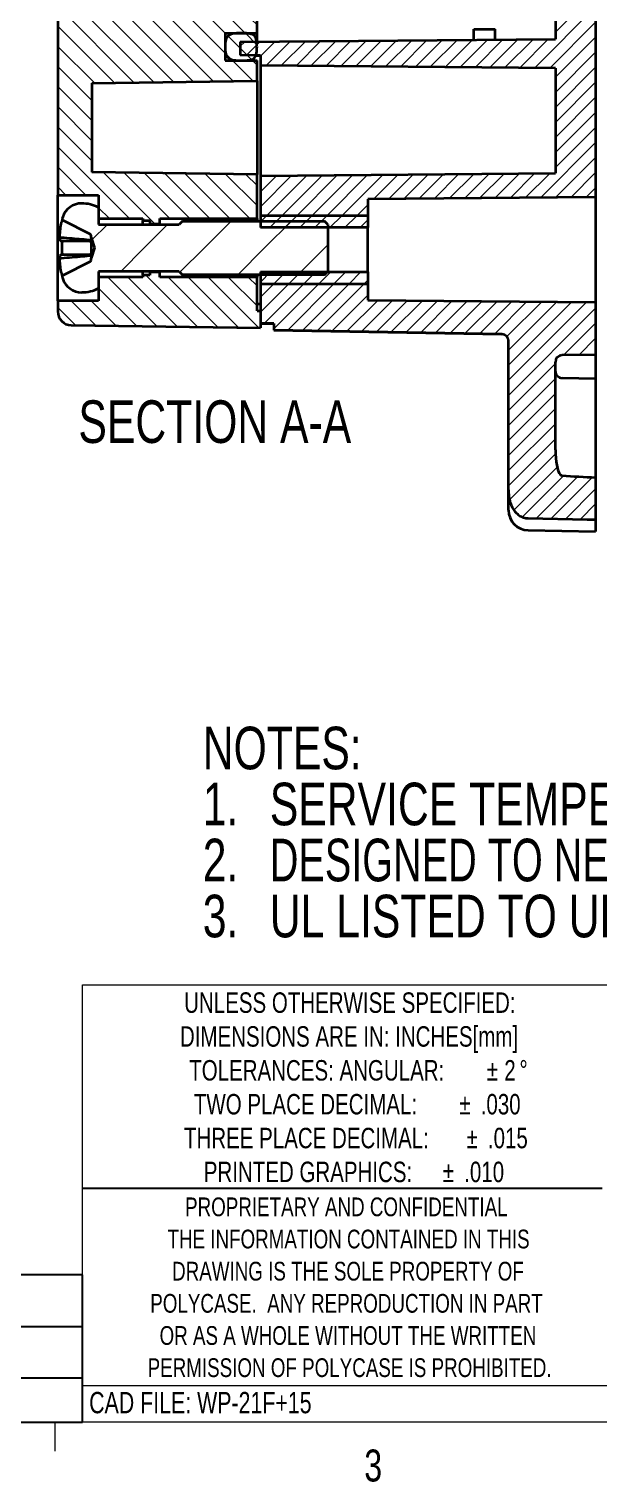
# Model space of a CAD drawing. Header units: inches. Extents: x 0.4 to 16.6, y 0.2 to 10.8.
# Drawn here: x 10.394 to 12.068, y 0.217 to 4.48 of the extents above; entities that cross this region are included whole.
import ezdxf

# ---------------------------------------------------------------- set-up
doc = ezdxf.new("R2010")
doc.units = ezdxf.units.IN
doc.header["$MEASUREMENT"] = 0
doc.layers.add('SLD-0', color=7, linetype='Continuous')
doc.styles.add('SLDTEXTSTYLE1', font='TXT', dxfattribs={"width": 0.75})
doc.styles.add('SLDTEXTSTYLE2', font='TXT', dxfattribs={"width": 0.6875})
doc.styles.add('SLDTEXTSTYLE3', font='TXT', dxfattribs={"width": 0.695946})

# ---------------------------------------------------------------- blocks, each defined once
blk = doc.blocks.new('SW_NOTE_1')
at = {"layer": 'SLD-0', "color": 0, "char_height": 0.125, "attachment_point": 1}
for s, insert, style in [('NOTES:', (0, 0.1611), 'SLDTEXTSTYLE1'), ('1.', (0, -0.0032), 'SLDTEXTSTYLE1'), ('SERVICE TEMPERATURE RANGE:  -40', (0.1969, -0.0032), 'SLDTEXTSTYLE1'), ('%%d', (3.0003, -0.0032), 'SLDTEXTSTYLE1'), ('C TO 120', (3.0797, -0.0032), 'SLDTEXTSTYLE2'), ('%%d', (3.8004, -0.0032), 'SLDTEXTSTYLE1'), ('C', (3.8797, -0.0032), 'SLDTEXTSTYLE1'), ('2.', (0, -0.1676), 'SLDTEXTSTYLE1'), ('DESIGNED TO NEMA 1, 2, 4, 4X, 12, 13.', (0.1969, -0.1676), 'SLDTEXTSTYLE3'), ('3.', (0, -0.332), 'SLDTEXTSTYLE1'), ('UL LISTED TO UL508-4X SPECIFICATIONS (UL FILE #E194432).', (0.1969, -0.332), 'SLDTEXTSTYLE1')]:
    blk.add_mtext(s, dxfattribs=dict(at, insert=insert, style=style))
blk = doc.blocks.new('SW_NOTE_2')
at = {"color": 0, "linetype": 'Continuous', "lineweight": 0, "char_height": 0.06, "attachment_point": 2, "style": 'SLDTEXTSTYLE1'}
for s, insert in [('UNLESS OTHERWISE SPECIFIED:', (0.5672, 0.0773)), ('DIMENSIONS ARE IN: INCHES[mm]', (0.5648, -0.022)), ('TOLERANCES: ANGULAR:', (0.47, -0.1214)), ('2', (1.0375, -0.1214)), ('%%d', (1.0774, -0.1214)), ('%%p', (0.9859, -0.1214)), ('TWO PLACE DECIMAL:', (0.4369, -0.2208)), ('%%p', (0.9051, -0.2208)), ('.030', (1.0101, -0.2208)), ('THREE PLACE DECIMAL:', (0.4396, -0.3201)), ('%%p', (0.9263, -0.3201)), ('.015', (1.0312, -0.3201)), ('PRINTED GRAPHICS:', (0.4443, -0.4195)), ('.010', (0.9616, -0.4195)), ('%%p', (0.8567, -0.4195))]:
    blk.add_mtext(s, dxfattribs=dict(at, insert=insert))
blk = doc.blocks.new('SW_NOTE_3')
at = {"color": 0, "linetype": 'Continuous', "lineweight": 0, "char_height": 0.055, "attachment_point": 2, "style": 'SLDTEXTSTYLE1'}
for s, insert in [('PROPRIETARY AND CONFIDENTIAL', (0.5827, 0.0709)), ('THE INFORMATION CONTAINED IN THIS', (0.5892, -0.0235)), ('DRAWING IS THE SOLE PROPERTY OF', (0.5875, -0.1178)), ('POLYCASE.  ANY REPRODUCTION IN PART', (0.5832, -0.2122)), ('OR AS A WHOLE WITHOUT THE WRITTEN', (0.5874, -0.3066)), ('PERMISSION OF POLYCASE IS PROHIBITED.', (0.5923, -0.401))]:
    blk.add_mtext(s, dxfattribs=dict(at, insert=insert))
blk = doc.blocks.new('SW_TABLEANNOTATION_1')
at = {"layer": 'SLD-0', "color": 0}
for p, q in [((4.4719, 0), (0, 0)), ((4.4719, -0.4319), (4.4719, 0)), ((0, -0.1511), (4.4719, -0.1511)), ((0, -0.3023), (4.4719, -0.3023)), ((0, -0.4319), (4.4719, -0.4319))]:
    blk.add_line(p, q, dxfattribs=at)

msp = doc.modelspace()

# ---------------------------------------------------------------- hatches: boundary and pattern name
at = {"linetype": 'Continuous', "lineweight": 18}
h = msp.add_hatch(dxfattribs=at)
h.set_pattern_fill('ANSI31', scale=0.333333, angle=90, style=0)
h.paths.add_polyline_path([(10.5788, 4.321), (11.0638, 4.3281), (11.0638, 4.3881), (10.9698, 4.3881), (10.9698, 4.4681), (11.0638, 4.4681), (11.0638, 4.5081), (10.5788, 4.5153), (10.5788, 4.6661), (10.4788, 4.6661), (10.4788, 3.9931), (10.5988, 3.9931), (10.5988, 3.9241), (10.7288, 3.9241), (10.7288, 3.9181), (10.7488, 3.9181), (10.7488, 3.9091), (10.7788, 3.9091), (10.7788, 3.9241), (11.0638, 3.9241), (11.0638, 4.0531), (10.5788, 4.0603)], flags=0)
h = msp.add_hatch(dxfattribs=at)
h.set_pattern_fill('ANSI31', scale=0.25, style=0)
edge = h.paths.add_edge_path(flags=0)
edge.add_line((12.0581, 3.9866), (12.0581, 4.6661))
edge.add_line((12.0581, 4.6661), (11.9401, 4.6661))
edge.add_line((11.9401, 4.6661), (11.9401, 4.4506))
edge.add_spline(control_points=[(11.9401, 4.4506), (11.9306, 4.4505), (11.921, 4.4504), (11.9114, 4.4503), (11.8379, 4.4497), (11.7644, 4.449), (11.6908, 4.4484), (11.4655, 4.4464), (11.2401, 4.4445), (11.0147, 4.4425)], knot_values=[0.027284, 0.027284, 0.027284, 0.027284, 0.028014, 0.028014, 0.028014, 0.033617, 0.033617, 0.033617, 0.050791, 0.050791, 0.050791, 0.050791], weights=[1, 1, 1, 1, 1, 1, 1, 1, 1, 1], degree=3, periodic=0)
edge.add_line((11.0147, 4.4425), (11.0147, 4.4035))
edge.add_spline(control_points=[(11.0147, 4.4035), (11.0245, 4.4034), (11.0343, 4.4034), (11.0441, 4.4033), (11.054, 4.4032), (11.0639, 4.4031), (11.0738, 4.403)], knot_values=[0.007787, 0.007787, 0.007787, 0.007787, 0.008533, 0.008533, 0.008533, 0.009287, 0.009287, 0.009287, 0.009287], weights=[1, 1, 1, 1, 1, 1, 1], degree=3, periodic=0)
edge.add_line((11.0738, 4.403), (11.0738, 4.3734))
edge.add_spline(control_points=[(11.0738, 4.3734), (11.2153, 4.3721), (11.3569, 4.3709), (11.4984, 4.3696), (11.6275, 4.3685), (11.7566, 4.3674), (11.8856, 4.3663), (11.9038, 4.3661), (11.922, 4.366), (11.9401, 4.3658)], knot_values=[0.029315, 0.029315, 0.029315, 0.029315, 0.040101, 0.040101, 0.040101, 0.049937, 0.049937, 0.049937, 0.051321, 0.051321, 0.051321, 0.051321], weights=[1, 1, 1, 1, 1, 1, 1, 1, 1, 1], degree=3, periodic=0)
edge.add_line((11.9401, 4.3658), (11.9401, 4.0569))
edge.add_spline(control_points=[(11.9401, 4.0569), (11.9039, 4.0566), (11.8677, 4.0563), (11.8315, 4.056), (11.5789, 4.0538), (11.3264, 4.0516), (11.0738, 4.0494)], knot_values=[0.048625, 0.048625, 0.048625, 0.048625, 0.051385, 0.051385, 0.051385, 0.070631, 0.070631, 0.070631, 0.070631], weights=[1, 1, 1, 1, 1, 1, 1], degree=3, periodic=0)
edge.add_line((11.0738, 4.0494), (11.0738, 3.9326))
edge.add_line((11.0738, 3.9326), (11.3888, 3.9326))
edge.add_line((11.3888, 3.9326), (11.3888, 3.9807))
edge.add_spline(control_points=[(11.3888, 3.9807), (11.4962, 3.9817), (11.6036, 3.9826), (11.7111, 3.9835), (11.8126, 3.9844), (11.9141, 3.9853), (12.0157, 3.9862), (12.0298, 3.9863), (12.044, 3.9864), (12.0581, 3.9866)], knot_values=[0.02444, 0.02444, 0.02444, 0.02444, 0.032627, 0.032627, 0.032627, 0.040364, 0.040364, 0.040364, 0.041443, 0.041443, 0.041443, 0.041443], weights=[1, 1, 1, 1, 1, 1, 1, 1, 1, 1], degree=3, periodic=0)
h = msp.add_hatch(dxfattribs=at)
h.set_pattern_fill('ANSI31', scale=0.333333, angle=90, style=0)
edge = h.paths.add_edge_path(flags=0)
edge.add_spline(control_points=[(10.9698, 4.4281), (10.9698, 4.3971), (10.9801, 4.3879), (11.0535, 4.3882), (11.0638, 4.3937), (11.0638, 4.4281)], knot_values=[0, 0, 0, 0, 0.45, 0.55, 1, 1, 1, 1], weights=[1, 1, 1, 1, 1, 1], degree=3, periodic=0)
edge.add_spline(control_points=[(11.0638, 4.4281), (11.0638, 4.4626), (11.0535, 4.468), (10.9801, 4.4684), (10.9698, 4.4592), (10.9698, 4.4281)], knot_values=[0, 0, 0, 0, 0.45, 0.55, 1, 1, 1, 1], weights=[1, 1, 1, 1, 1, 1], degree=3, periodic=0)
h = msp.add_hatch(dxfattribs=at)
h.set_pattern_fill('ANSI31', style=0)
edge = h.paths.add_edge_path(flags=0)
edge.add_line((10.5767, 3.8738), (10.5767, 3.8681))
edge.add_line((10.5767, 3.8681), (10.5865, 3.8381))
edge.add_line((10.5865, 3.8381), (11.272, 3.8381))
edge.add_line((11.272, 3.8381), (11.272, 3.907))
edge.add_line((11.272, 3.907), (11.2622, 3.9169))
edge.add_line((11.2622, 3.9169), (10.8448, 3.9169))
edge.add_line((10.8448, 3.9169), (10.835, 3.907))
edge.add_line((10.835, 3.907), (10.5988, 3.907))
edge.add_line((10.5988, 3.907), (10.5988, 3.9568))
edge.add_arc((10.549, 3.858), 0.1106, 63.285, 90)
edge.add_arc((10.549, 3.9096), 0.0591, 90, 160.9738)
edge.add_arc((10.6421, 3.8775), 0.1575, 160.9738, 162.8406)
edge.add_arc((10.4964, 3.9225), 0.005, 162.8406, 243.5035)
edge.add_line((10.4942, 3.918), (10.574, 3.8782))
edge.add_arc((10.5717, 3.8738), 0.005, 0, 63.5035, ccw=False)
h = msp.add_hatch(dxfattribs=at)
h.set_pattern_fill('ANSI31', scale=0.25, style=0)
h.paths.add_polyline_path([(11.3888, 3.8975), (11.3888, 3.9326), (11.0738, 3.9326), (11.0738, 3.8975)], flags=0)
h = msp.add_hatch(dxfattribs=at)
h.set_pattern_fill('ANSI31', style=0)
edge = h.paths.add_edge_path(flags=0)
edge.add_line((11.272, 3.8381), (10.5865, 3.8381))
edge.add_line((10.5865, 3.8381), (10.5767, 3.8081))
edge.add_line((10.5767, 3.8081), (10.5767, 3.8025))
edge.add_arc((10.5717, 3.8025), 0.005, 296.4965, 360, ccw=False)
edge.add_line((10.574, 3.798), (10.4942, 3.7582))
edge.add_arc((10.4964, 3.7538), 0.005, 116.4965, 197.1594)
edge.add_arc((10.6421, 3.7988), 0.1575, 197.1594, 199.0262)
edge.add_arc((10.549, 3.7667), 0.0591, 199.0262, 270)
edge.add_arc((10.549, 3.8183), 0.1106, 270, 296.715)
edge.add_line((10.5988, 3.7194), (10.5988, 3.7692))
edge.add_line((10.5988, 3.7692), (10.835, 3.7692))
edge.add_line((10.835, 3.7692), (10.8448, 3.7594))
edge.add_line((10.8448, 3.7594), (11.2622, 3.7594))
edge.add_line((11.2622, 3.7594), (11.272, 3.7692))
edge.add_line((11.272, 3.7692), (11.272, 3.8381))
h = msp.add_hatch(dxfattribs=at)
h.set_pattern_fill('ANSI31', scale=0.333333, angle=90, style=0)
edge = h.paths.add_edge_path(flags=0)
edge.add_line((11.0738, 3.6031), (11.0738, 3.6531))
edge.add_line((11.0738, 3.6531), (11.0638, 3.6531))
edge.add_line((11.0638, 3.6531), (11.0638, 3.7521))
edge.add_line((11.0638, 3.7521), (10.7788, 3.7521))
edge.add_line((10.7788, 3.7521), (10.7788, 3.7671))
edge.add_line((10.7788, 3.7671), (10.7488, 3.7671))
edge.add_line((10.7488, 3.7671), (10.7488, 3.7581))
edge.add_line((10.7488, 3.7581), (10.7288, 3.7581))
edge.add_line((10.7288, 3.7581), (10.7288, 3.7521))
edge.add_line((10.7288, 3.7521), (10.5988, 3.7521))
edge.add_line((10.5988, 3.7521), (10.5988, 3.6831))
edge.add_line((10.5988, 3.6831), (10.4788, 3.6831))
edge.add_line((10.4788, 3.6831), (10.4788, 3.6513))
edge.add_arc((10.5188, 3.6513), 0.04, 180, 269.156)
edge.add_line((10.5182, 3.6113), (11.0738, 3.6031))
h = msp.add_hatch(dxfattribs=at)
h.set_pattern_fill('ANSI31', scale=0.25, style=0)
h.paths.add_polyline_path([(11.0738, 3.7676), (11.0738, 3.7326), (11.3888, 3.7326), (11.3888, 3.7676)], flags=0)
h = msp.add_hatch(dxfattribs=at)
h.set_pattern_fill('ANSI31', scale=0.25, style=0)
edge = h.paths.add_edge_path(flags=0)
edge.add_line((11.9594, 3.5228), (12.0581, 3.5245))
edge.add_line((12.0581, 3.5245), (12.0581, 3.6786))
edge.add_spline(control_points=[(12.0581, 3.6786), (12.0441, 3.6787), (12.03, 3.6788), (12.016, 3.6789), (11.9438, 3.6796), (11.8716, 3.6802), (11.7994, 3.6808), (11.6625, 3.682), (11.5257, 3.6832), (11.3888, 3.6844)], knot_values=[0.039596, 0.039596, 0.039596, 0.039596, 0.040667, 0.040667, 0.040667, 0.046168, 0.046168, 0.046168, 0.056599, 0.056599, 0.056599, 0.056599], weights=[1, 1, 1, 1, 1, 1, 1, 1, 1, 1], degree=3, periodic=0)
edge.add_line((11.3888, 3.6844), (11.3888, 3.7326))
edge.add_line((11.3888, 3.7326), (11.0738, 3.7326))
edge.add_line((11.0738, 3.7326), (11.0738, 3.616))
edge.add_line((11.0738, 3.616), (11.1131, 3.616))
edge.add_line((11.1131, 3.616), (11.1131, 3.5964))
edge.add_spline(control_points=[(11.1131, 3.5964), (11.2031, 3.5948), (11.293, 3.5932), (11.383, 3.5916), (11.4896, 3.5898), (11.5961, 3.5879), (11.7027, 3.5861), (11.7294, 3.5856), (11.7562, 3.5851), (11.7829, 3.5847)], knot_values=[0.044485, 0.044485, 0.044485, 0.044485, 0.05134, 0.05134, 0.05134, 0.059463, 0.059463, 0.059463, 0.0615, 0.0615, 0.0615, 0.0615], weights=[1, 1, 1, 1, 1, 1, 1, 1, 1, 1], degree=3, periodic=0)
edge.add_spline(control_points=[(11.7829, 3.5847), (11.7836, 3.5846), (11.7843, 3.5846), (11.785, 3.5845), (11.7872, 3.5842), (11.7894, 3.5836), (11.7913, 3.5826), (11.7926, 3.582), (11.7938, 3.5812), (11.7948, 3.5804), (11.7966, 3.579), (11.7981, 3.5773), (11.7992, 3.5754), (11.8004, 3.5736), (11.8013, 3.5715), (11.8018, 3.5693), (11.8021, 3.5679), (11.8022, 3.5664), (11.8022, 3.565)], knot_values=[0.00293, 0.00293, 0.00293, 0.00293, 0.002984, 0.002984, 0.002984, 0.003154, 0.003154, 0.003154, 0.003259, 0.003259, 0.003259, 0.003428, 0.003428, 0.003428, 0.003597, 0.003597, 0.003597, 0.003709, 0.003709, 0.003709, 0.003709], weights=[1, 1, 1, 1, 1, 1, 1, 1, 1, 1, 1, 1, 1, 1, 1, 1, 1, 1, 1], degree=3, periodic=0)
edge.add_line((11.8022, 3.565), (11.8022, 3.1279))
edge.add_spline(control_points=[(11.8022, 3.1279), (11.8022, 3.1225), (11.8025, 3.117), (11.803, 3.1116), (11.8043, 3.0998), (11.8073, 3.0878), (11.8127, 3.0772), (11.816, 3.0709), (11.8202, 3.0649), (11.8253, 3.06), (11.8305, 3.0549), (11.8367, 3.0508), (11.8433, 3.0482), (11.8487, 3.0461), (11.8545, 3.0449), (11.8603, 3.0447)], knot_values=[0.01765, 0.01765, 0.01765, 0.01765, 0.018058, 0.018058, 0.018058, 0.018954, 0.018954, 0.018954, 0.019497, 0.019497, 0.019497, 0.020047, 0.020047, 0.020047, 0.020486, 0.020486, 0.020486, 0.020486], weights=[1, 1, 1, 1, 1, 1, 1, 1, 1, 1, 1, 1, 1, 1, 1, 1], degree=3, periodic=0)
edge.add_spline(control_points=[(11.8603, 3.0447), (11.918, 3.0435), (11.9757, 3.0423), (12.0334, 3.041), (12.0416, 3.0409), (12.0499, 3.0407), (12.0581, 3.0405)], knot_values=[0.005409, 0.005409, 0.005409, 0.005409, 0.009807, 0.009807, 0.009807, 0.010436, 0.010436, 0.010436, 0.010436], weights=[1, 1, 1, 1, 1, 1, 1], degree=3, periodic=0)
edge.add_line((12.0581, 3.0405), (12.0581, 3.1641))
edge.add_spline(control_points=[(12.0581, 3.1641), (12.0541, 3.1643), (12.05, 3.1645), (12.046, 3.1648), (12.0171, 3.1663), (11.9882, 3.168), (11.9594, 3.1698)], knot_values=[0.005886, 0.005886, 0.005886, 0.005886, 0.006196, 0.006196, 0.006196, 0.008399, 0.008399, 0.008399, 0.008399], weights=[1, 1, 1, 1, 1, 1, 1], degree=3, periodic=0)
edge.add_spline(control_points=[(11.9594, 3.1698), (11.9588, 3.1698), (11.9583, 3.1699), (11.9578, 3.1701), (11.9569, 3.1704), (11.956, 3.171), (11.9553, 3.1716), (11.9549, 3.172), (11.9545, 3.1723), (11.9541, 3.1727)], knot_values=[0.000001, 0.000001, 0.000001, 0.000001, 0.000042, 0.000042, 0.000042, 0.000118, 0.000118, 0.000118, 0.000158, 0.000158, 0.000158, 0.000158], weights=[1, 1, 1, 1, 1, 1, 1, 1, 1, 1], degree=3, periodic=0)
edge.add_ellipse((11.9597, 3.2457), major_axis=(0, -0.0761), ratio=0.258819, start_angle=270, end_angle=343.5387, ccw=False)
edge.add_line((11.94, 3.2457), (11.94, 3.5031))
edge.add_arc((11.9597, 3.5031), 0.0197, 91, 180, ccw=False)

# ---------------------------------------------------------------- linework, layer by layer
at = {"color": 7, "linetype": 'Continuous', "lineweight": 35}
for p, q in [((10.4788, 4.6661), (10.4788, 3.9931)), ((11.9401, 4.6661), (11.9401, 4.4506)), ((12.0581, 4.6661), (12.0581, 3.9866)), ((11.0638, 4.4681), (11.0638, 4.5081)), ((11.7005, 4.4803), (11.763, 4.4803)), ((11.7005, 4.4803), (11.7005, 4.4803)), ((11.7005, 4.4504), (11.7005, 4.4803)), ((11.763, 4.4803), (11.763, 4.4803)), ((11.763, 4.4509), (11.763, 4.4803)), ((10.9698, 4.4681), (11.0638, 4.4681)), ((10.9698, 4.4681), (10.9698, 4.3881)), ((11.0147, 4.4425), (11.9401, 4.4506)), ((11.0147, 4.4425), (11.0147, 4.4035)), ((11.0638, 4.4448), (11.0638, 4.4681)), ((11.0738, 4.403), (11.0147, 4.4035)), ((11.0147, 4.4035), (11.0147, 4.4035)), ((11.0607, 4.4031), (11.0738, 4.403)), ((11.0738, 4.403), (11.0738, 4.3734)), ((10.9698, 4.3881), (11.0638, 4.3881)), ((11.0638, 4.3281), (11.0638, 4.3881)), ((11.9401, 4.3658), (11.0738, 4.3734)), ((11.9401, 4.3658), (11.0738, 4.3734)), ((11.0738, 4.3734), (11.0738, 4.3734)), ((11.0738, 4.3734), (11.0738, 4.1866)), ((11.9401, 4.3658), (11.9401, 4.0569)), ((10.5788, 4.321), (11.0638, 4.3281)), ((10.5788, 4.321), (10.5788, 4.0603)), ((11.0638, 4.3281), (11.0638, 4.1931)), ((11.0638, 4.1931), (11.0638, 4.0531)), ((11.0738, 4.1866), (11.0738, 4.0494)), ((11.0638, 4.0531), (10.5788, 4.0603)), ((11.0638, 3.9241), (11.0638, 4.0531)), ((11.0738, 4.0494), (11.9401, 4.0569)), ((11.0738, 4.0494), (11.0738, 3.9326)), ((10.4788, 3.9931), (10.5988, 3.9931)), ((10.4788, 3.6831), (10.4788, 3.9931)), ((10.5988, 3.9931), (10.5988, 3.9241)), ((12.0581, 3.9866), (11.3888, 3.9807)), ((11.3888, 3.9807), (11.3888, 3.9326)), ((12.0581, 3.9866), (12.0581, 3.6786)), ((10.5988, 3.9568), (10.5988, 3.907)), ((10.5988, 3.9241), (10.7288, 3.9241)), ((10.7288, 3.9241), (10.7288, 3.9181)), ((10.7788, 3.9241), (11.0638, 3.9241)), ((10.7788, 3.9091), (10.7788, 3.9241)), ((11.0638, 3.9241), (11.0638, 3.9169)), ((11.0738, 3.9326), (11.0738, 3.8975)), ((11.3888, 3.9326), (11.0738, 3.9326)), ((11.3888, 3.9326), (11.3888, 3.8975)), ((10.574, 3.8782), (10.4942, 3.918)), ((10.5988, 3.907), (10.835, 3.907)), ((10.7288, 3.9181), (10.7488, 3.9181)), ((10.7288, 3.907), (10.7288, 3.9181)), ((10.7488, 3.9181), (10.7488, 3.9091)), ((10.7488, 3.9091), (10.7788, 3.9091)), ((10.7488, 3.907), (10.7488, 3.9091)), ((10.7788, 3.907), (10.7788, 3.9091)), ((10.8448, 3.9169), (10.835, 3.907)), ((10.8448, 3.9169), (11.2622, 3.9169)), ((11.3888, 3.8975), (11.0738, 3.8975)), ((11.272, 3.907), (11.2622, 3.9169)), ((11.272, 3.907), (11.272, 3.8381)), ((11.3888, 3.7676), (11.3888, 3.8975)), ((10.4846, 3.8644), (10.4846, 3.8683)), ((10.4846, 3.8644), (10.4846, 3.8634)), ((10.5767, 3.8681), (10.5767, 3.8738)), ((10.5767, 3.8681), (10.5767, 3.8603)), ((10.5767, 3.8681), (10.5865, 3.8381)), ((10.5767, 3.8603), (10.5767, 3.8584)), ((10.5767, 3.8584), (10.5767, 3.8179)), ((10.5865, 3.8381), (10.5767, 3.8081)), ((11.272, 3.8381), (11.272, 3.7692)), ((10.4846, 3.8129), (10.4846, 3.8119)), ((10.4846, 3.8079), (10.4846, 3.8119)), ((10.4942, 3.7582), (10.574, 3.798)), ((10.5767, 3.8179), (10.5767, 3.816)), ((10.5767, 3.816), (10.5767, 3.8081)), ((10.5767, 3.8025), (10.5767, 3.8081)), ((10.835, 3.7692), (10.5988, 3.7692)), ((10.5988, 3.7692), (10.5988, 3.7194)), ((10.5988, 3.7521), (10.5988, 3.6831)), ((10.7288, 3.7521), (10.5988, 3.7521)), ((10.7288, 3.7581), (10.7288, 3.7692)), ((10.7288, 3.7581), (10.7288, 3.7521)), ((10.7488, 3.7581), (10.7288, 3.7581)), ((10.7488, 3.7671), (10.7488, 3.7692)), ((10.7488, 3.7671), (10.7488, 3.7581)), ((10.7788, 3.7671), (10.7488, 3.7671)), ((10.7788, 3.7671), (10.7788, 3.7692)), ((10.7788, 3.7521), (10.7788, 3.7671)), ((11.0638, 3.7521), (10.7788, 3.7521)), ((10.835, 3.7692), (10.8448, 3.7594)), ((11.2622, 3.7594), (10.8448, 3.7594)), ((11.0638, 3.7594), (11.0638, 3.7521)), ((11.0638, 3.6531), (11.0638, 3.7521)), ((11.0738, 3.7676), (11.3888, 3.7676)), ((11.0738, 3.7676), (11.0738, 3.7326)), ((11.2622, 3.7594), (11.272, 3.7692)), ((11.3888, 3.7676), (11.3888, 3.7326)), ((11.0738, 3.7326), (11.3888, 3.7326)), ((11.0738, 3.7326), (11.0738, 3.616)), ((11.3888, 3.7326), (11.3888, 3.6844)), ((10.4788, 3.6831), (10.4788, 3.6513)), ((10.5988, 3.6831), (10.4788, 3.6831)), ((11.0638, 3.6741), (11.0738, 3.674)), ((11.3888, 3.6844), (12.0581, 3.6786)), ((12.0581, 3.6786), (12.0581, 3.5245)), ((11.0638, 3.6531), (11.0738, 3.6531)), ((11.0738, 3.6531), (11.0738, 3.6031)), ((10.5182, 3.6113), (11.0738, 3.6031)), ((11.1131, 3.616), (11.0738, 3.616)), ((11.0738, 3.616), (11.1131, 3.616)), ((11.0738, 3.616), (11.0738, 3.616)), ((11.1131, 3.616), (11.1131, 3.5964)), ((11.1131, 3.5964), (11.7829, 3.5847)), ((11.7829, 3.5847), (11.1131, 3.5964)), ((11.1131, 3.5964), (11.1131, 3.5964)), ((11.8022, 3.1279), (11.8022, 3.565)), ((11.94, 3.2457), (11.94, 3.5031)), ((12.0581, 3.5245), (11.9594, 3.5228)), ((12.0581, 3.4541), (11.9594, 3.4559)), ((12.0581, 3.4886), (12.0581, 3.4541)), ((12.0581, 3.4541), (12.0581, 3.1638)), ((12.0581, 3.1641), (12.0581, 3.0405)), ((11.8022, 3.0683), (11.8022, 3.1279)), ((12.0581, 3.0405), (12.0581, 3.0058)), ((11.8603, 3.0093), (12.0581, 3.0058))]:
    msp.add_line(p, q, dxfattribs=at)
at = {"color": 7, "linetype": 'Continuous', "lineweight": 18}
for p, q in [((10.5516, 0.3921), (10.5516, 1.6753)), ((10.5516, 1.6753), (16.3763, 1.6753)), ((10.5516, 0.5), (13.6175, 0.5)), ((16.3763, 0.3921), (0.6263, 0.3921)), ((10.4698, 0.3921), (10.4698, 0.3073))]:
    msp.add_line(p, q, dxfattribs=at)
at = {"color": 7, "linetype": 'Continuous', "lineweight": 35, "flags": 128}
msp.add_lwpolyline([(11.8603, 3.0447), (12.0334, 3.041), (12.0581, 3.0405)], dxfattribs=at)
at = {"color": 7, "linetype": 'Continuous', "lineweight": 35}
for centre, radius, start, end in [((10.549, 3.9096), 0.0591, 90, 160.9738), ((10.549, 3.858), 0.1106, 63.285, 90), ((10.4964, 3.9225), 0.005, 162.8406, 243.5035), ((10.6421, 3.8775), 0.1575, 160.9738, 162.8406), ((10.5717, 3.8738), 0.005, 0, 63.5035), ((10.5717, 3.8025), 0.005, 296.4965, 0), ((10.4964, 3.7538), 0.005, 116.4965, 197.1594), ((10.6421, 3.7988), 0.1575, 197.1594, 199.0262), ((10.549, 3.7667), 0.0591, 199.0262, 270), ((10.549, 3.8183), 0.1106, 270, 296.715), ((10.5188, 3.6513), 0.04, 180, 269.156), ((11.9597, 3.5031), 0.0197, 91, 180), ((11.9597, 3.4755), 0.0197, 180, 269), ((11.8613, 3.0683), 0.0591, 180, 269)]:
    msp.add_arc(centre, radius, start, end, dxfattribs=at)
for centre, major_axis, ratio, start_param, end_param in [((10.5717, 3.8534), (0.00487, 0.00487), 0.235436, 4.943614, 6.05196), ((10.5717, 3.8229), (0.00487, -0.00487), 0.235436, 0.231225, 1.339571), ((11.9597, 3.2457), (0, -0.0761), 0.258819, 4.712389, 5.995881)]:
    msp.add_ellipse(centre, major_axis=major_axis, ratio=ratio, start_param=start_param, end_param=end_param, dxfattribs=at)
for points, knots in [([(11.0638, 4.4281), (11.0637, 4.4324), (11.0636, 4.4399), (11.0621, 4.4498), (11.0591, 4.4574), (11.0539, 4.463), (11.0463, 4.4662), (11.0337, 4.468), (11.0182, 4.4683), (11.0019, 4.4679), (10.9892, 4.4662), (10.98, 4.4621), (10.9745, 4.4559), (10.9715, 4.4485), (10.97, 4.439), (10.9698, 4.432), (10.9698, 4.4281)], [0, 0, 0, 0, 0.08533, 0.151112, 0.202529, 0.247232, 0.300448, 0.366108, 0.503387, 0.611327, 0.695527, 0.761639, 0.807749, 0.859066, 0.921778, 1, 1, 1, 1]), ([(10.9698, 4.4281), (10.9698, 4.4242), (10.97, 4.4173), (10.9715, 4.4078), (10.9745, 4.4003), (10.98, 4.3941), (10.9892, 4.3901), (11.0019, 4.3883), (11.0197, 4.388), (11.0358, 4.3881), (11.0483, 4.3908), (11.0544, 4.3937), (11.0591, 4.3988), (11.0621, 4.4064), (11.0636, 4.4164), (11.0637, 4.4239), (11.0638, 4.4281)], [0, 0, 0, 0, 0.078219, 0.140928, 0.192243, 0.23835, 0.30446, 0.388655, 0.496591, 0.663835, 0.711692, 0.752779, 0.79748, 0.848895, 0.914674, 1, 1, 1, 1]), ([(10.4846, 3.8683), (10.4852, 3.8819), (10.4859, 3.8971), (10.4894, 3.9118), (10.4898, 3.9134)], [0, 0, 0, 0, 0.895097, 1, 1, 1, 1]), ([(10.4916, 3.9211), (10.4916, 3.921), (10.4914, 3.9203), (10.491, 3.9183), (10.4904, 3.9158), (10.4899, 3.914), (10.4898, 3.9134)], [0, 0, 0, 0, 0.1063427, 0.4228971, 0.79923, 1, 1, 1, 1]), ([(10.4896, 3.868), (10.4891, 3.868), (10.4882, 3.868), (10.4869, 3.8677), (10.4858, 3.8672), (10.4849, 3.8662), (10.4846, 3.8652), (10.4846, 3.8645), (10.4846, 3.8644)], [0, 0, 0, 0, 0.1586713, 0.3172169, 0.4793819, 0.6617655, 0.9366869, 1, 1, 1, 1]), ([(10.4846, 3.8634), (10.4847, 3.8628), (10.4848, 3.8617), (10.4857, 3.8602), (10.4869, 3.8591), (10.4883, 3.8585), (10.4892, 3.8584), (10.4896, 3.8584)], [0, 0, 0, 0, 0.284639, 0.502156, 0.683938, 0.866579, 1, 1, 1, 1]), ([(10.5767, 3.8603), (10.5581, 3.862), (10.5291, 3.8647), (10.5, 3.8671), (10.4896, 3.868)], [0, 0, 0, 0, 0.641437, 1, 1, 1, 1]), ([(10.4896, 3.8584), (10.5106, 3.8584), (10.5396, 3.8584), (10.5687, 3.8584), (10.5767, 3.8584)], [0, 0, 0, 0, 0.721787, 1, 1, 1, 1]), ([(10.4916, 3.8584), (10.4917, 3.858), (10.4918, 3.857), (10.4918, 3.8552), (10.4918, 3.854), (10.4917, 3.8537)], [0, 0, 0, 0, 0.308247, 0.787761, 1, 1, 1, 1]), ([(10.4896, 3.8179), (10.4891, 3.8178), (10.4882, 3.8177), (10.4869, 3.8171), (10.4858, 3.8162), (10.4849, 3.8149), (10.4846, 3.8137), (10.4846, 3.813), (10.4846, 3.8129)], [0, 0, 0, 0, 0.158671, 0.317217, 0.479382, 0.661765, 0.936687, 1, 1, 1, 1]), ([(10.4846, 3.8119), (10.4847, 3.8113), (10.4848, 3.8103), (10.4857, 3.8092), (10.4869, 3.8085), (10.4883, 3.8082), (10.4892, 3.8082), (10.4896, 3.8083)], [0, 0, 0, 0, 0.284639, 0.502156, 0.683938, 0.866579, 1, 1, 1, 1]), ([(10.4898, 3.7629), (10.4894, 3.7644), (10.4859, 3.7791), (10.4852, 3.7943), (10.4846, 3.8079)], [0, 0, 0, 0, 0.104903, 1, 1, 1, 1]), ([(10.5767, 3.8179), (10.5581, 3.8179), (10.5291, 3.8179), (10.5, 3.8179), (10.4896, 3.8179)], [0, 0, 0, 0, 0.641437, 1, 1, 1, 1]), ([(10.4896, 3.8083), (10.5106, 3.81), (10.5396, 3.8125), (10.5687, 3.8152), (10.5767, 3.816)], [0, 0, 0, 0, 0.721787, 1, 1, 1, 1]), ([(10.4918, 3.8226), (10.4918, 3.8217), (10.4918, 3.8199), (10.4917, 3.8185), (10.4916, 3.8179)], [0, 0, 0, 0, 0.511791, 1, 1, 1, 1]), ([(10.4898, 3.7629), (10.4898, 3.7628), (10.4902, 3.7614), (10.4908, 3.759), (10.4914, 3.7563), (10.4916, 3.7554), (10.4916, 3.755)], [0, 0, 0, 0, 0.033651, 0.434288, 0.790151, 1, 1, 1, 1]), ([(11.8022, 3.565), (11.8022, 3.5701), (11.8002, 3.5751), (11.7931, 3.5824), (11.788, 3.5846), (11.7829, 3.5847)], [0, 0, 0, 0, 0.5, 0.5, 1, 1, 1, 1]), ([(12.0581, 3.5245), (12.0581, 3.5245), (12.0581, 3.5232), (12.0581, 3.5182), (12.0581, 3.5146), (12.0581, 3.5067), (12.0581, 3.5023), (12.0581, 3.4944), (12.0581, 3.4909), (12.0581, 3.4886)], [0, 0, 0, 0, 0.25, 0.25, 0.5, 0.5, 0.75, 0.75, 1, 1, 1, 1]), ([(11.9541, 3.1727), (11.9548, 3.172), (11.9556, 3.1713), (11.9573, 3.1702), (11.9583, 3.1698), (11.9594, 3.1698)], [0, 0, 0, 0, 0.5, 0.5, 1, 1, 1, 1]), ([(11.8022, 3.1279), (11.8022, 3.1185), (11.803, 3.1089), (11.8059, 3.095), (11.8072, 3.0905), (11.8105, 3.0816), (11.8125, 3.0773), (11.8173, 3.0693), (11.8201, 3.0655), (11.8264, 3.0586), (11.83, 3.0556), (11.8378, 3.0505), (11.8421, 3.0484), (11.851, 3.0456), (11.8556, 3.0448), (11.8603, 3.0447)], [0, 0, 0, 0, 0.25, 0.25, 0.375, 0.375, 0.5, 0.5, 0.625, 0.625, 0.75, 0.75, 0.875, 0.875, 1, 1, 1, 1])]:
    msp.add_open_spline(points, degree=3, knots=knots, dxfattribs=at)
for points in [[(10.492, 3.8226), (10.4918, 3.8278), (10.4914, 3.8381), (10.4918, 3.8485), (10.492, 3.8537)], [(11.9594, 3.1698), (11.9923, 3.1677), (12.0252, 3.1659), (12.0581, 3.1641)]]:
    msp.add_open_spline(points, degree=3, dxfattribs=at)
at = {"layer": 'SLD-0', "color": 7}
msp.add_line((12.0776, 1.0781), (10.5516, 1.0781), dxfattribs=at)

# ---------------------------------------------------------------- block references
at = {"color": 7, "linetype": 'Continuous', "lineweight": 0}
for name, p in [('SW_NOTE_2', (10.7692, 1.5759)), ('SW_NOTE_3', (10.7434, 0.9804))]:
    msp.add_blockref(name, p, dxfattribs=at)
at = {"layer": 'SLD-0', "color": 7}
msp.add_blockref('SW_NOTE_1', (10.9045, 2.2718), dxfattribs=at)
at = {"layer": 'SLD-0'}
msp.add_blockref('SW_TABLEANNOTATION_1', (6.0797, 0.824), dxfattribs=at)

# ---------------------------------------------------------------- texts
at = {"color": 7, "linetype": 'Continuous', "lineweight": 0, "attachment_point": 1, "style": 'SLDTEXTSTYLE1'}
for s, insert, char_height in [('CAD FILE: WP-21F+15', (10.5709, 0.4806), 0.0625), ('3', (11.3788, 0.3116), 0.0937)]:
    msp.add_mtext(s, dxfattribs=dict(at, insert=insert, char_height=char_height))
at = {"layer": 'SLD-0', "insert": (10.9399, 3.3906), "char_height": 0.125, "attachment_point": 2, "style": 'SLDTEXTSTYLE1'}
msp.add_mtext('SECTION A-A', dxfattribs=at)

doc.saveas('drawing.dxf')
